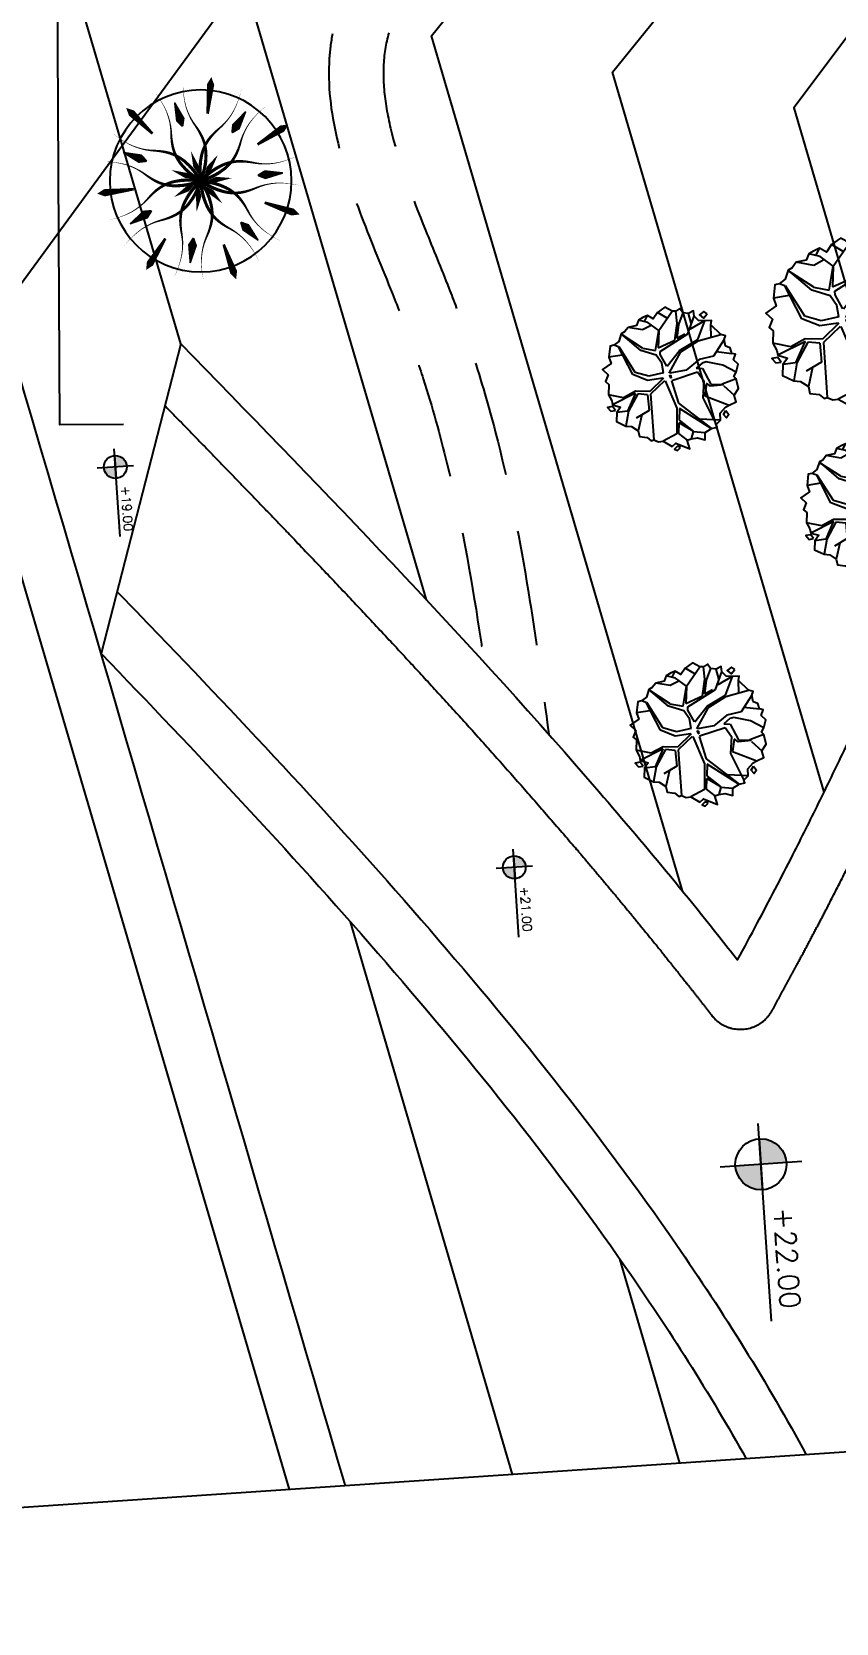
# Model space of a CAD drawing. Header units: millimetres. Extents: x 55520 to 96084, y -58491 to -49645.
# Drawn here: x 58609.7 to 58653.9, y -57850.2 to -57762.7 of the extents above; entities that cross this region are included whole.
import ezdxf
from ezdxf.enums import TextEntityAlignment as Align

# ---------------------------------------------------------------- set-up
doc = ezdxf.new("R2010")
doc.units = ezdxf.units.MM
doc.linetypes.add('HIDDEN', pattern=[9.524999999999999, 6.35, -3.175])
for name, color, linetype in [('Alvenaria Vista', 40, 'Continuous'), ('ARQ-COTAS', 1, 'Continuous'), ('ARQ-SÍMBOLOS', 2, 'Continuous'), ('ARQ-TEXTO2', 2, 'Continuous'), ('Caminhos Principais', 13, 'Continuous'), ('Curvas de Nível', 10, 'Continuous'), ('Limite Terreno', 20, 'Continuous'), ('Projeção', 60, 'HIDDEN'), ('Árvores Existentes', 114, 'Continuous')]:
    doc.layers.add(name, color=color, linetype=linetype)
doc.styles.add('ATTR', font='romans.shx', dxfattribs={"width": 0.8, "height": 0.470416260033865})
doc.styles.add('ROMANS', font='romans.shx')

# ---------------------------------------------------------------- blocks, each defined once
blk = doc.blocks.new('Nível_Planta')
at = {"layer": 'ARQ-SÍMBOLOS', "ltscale": 0.1}
h = blk.add_hatch(color=1, dxfattribs=at)
h.dxf.hatch_style = 1
h.paths.add_polyline_path([(-0.2499999999998295, 0), (0, 0), (0, 0.25, 0.4142135623730951)])
h.paths.add_polyline_path([(0.2500000000000568, 0), (0, 0), (0, -0.25, 0.4142135623730952)])
at = {"layer": 'ARQ-SÍMBOLOS', "color": 1}
for p, q in [((0, 0.3999999999999773), (0, -0.3999999999999773)), ((1.5345611638636, 0), (-0.3999999999999773, 0))]:
    blk.add_line(p, q, dxfattribs=at)
at = {"layer": 'ARQ-SÍMBOLOS', "color": 1, "ltscale": 0.1}
blk.add_line((-0.25, 0), (0.25, 0), dxfattribs=at)
at = {"layer": 'ARQ-SÍMBOLOS', "color": 1}
blk.add_circle((0, 0), 0.2499999999999881, dxfattribs=at)
at = {"layer": 'ARQ-TEXTO2', "style": 'ROMANS'}
blk.add_attdef('NIVEL-ACABADO', text='', height=0.2, dxfattribs=at).set_placement((0.4323399719731924, 0.03380018974962695), align=Align.BOTTOM_LEFT)
blk = doc.blocks.new('árvore_media')
for p, q in [((55225.38142735669, -51940.37351302861), (55225.53585807668, -51939.52489606861)), ((55226.59154575669, -51939.35229702861), (55226.15370127669, -51940.0623655086)), ((55226.94811407669, -51939.38339974861), (55227.19079951668, -51940.17552646861)), ((55227.28458895669, -51940.08354182861), (55227.83619599669, -51939.54607238861)), ((55224.71942671669, -51941.33535110861), (55224.45466255669, -51940.0623655086)), ((55224.74150543669, -51939.89265414861), (55225.62411279669, -51940.5432243886)), ((55226.15370127669, -51940.0623655086), (55225.91101583669, -51940.96759302861)), ((55227.16872079669, -51940.7978215086), (55227.19079951668, -51940.11891590861)), ((55227.23495695669, -51940.09064070861), (55227.25703567669, -51940.82615686861)), ((55227.76454543669, -51941.1655795886), (55228.36030991669, -51939.8643187886)), ((55229.15466255668, -51940.40178822861), (55229.02225039669, -51941.53333766861)), ((55224.65325071668, -51941.33535110861), (55223.66030991669, -51940.8827072686)), ((55223.66030991669, -51940.9109824686), (55224.05748623668, -51941.73138438861)), ((55224.56499599669, -51940.5998349486), (55223.90299535669, -51940.57155974861)), ((55225.62411279669, -51940.5432243886), (55225.75652495669, -51941.33535110861)), ((55225.91101583669, -51940.96759302861), (55225.95511311669, -51941.19391494861)), ((55225.95511311669, -51941.19391494861), (55226.21993743669, -51941.53333766861)), ((55226.21993743669, -51941.53333766861), (55226.26403471669, -51941.19391494861)), ((55226.26403471669, -51941.19391494861), (55227.14670223669, -51940.7978215086)), ((55226.41852559669, -51941.47678726861), (55226.94811407669, -51941.1655795886)), ((55226.94811407669, -51941.1655795886), (55227.87487887669, -51941.2787405486)), ((55227.25703567669, -51940.82615686861), (55227.08046607669, -51941.02414342861)), ((55227.10254479669, -51941.02414342861), (55227.76454543669, -51941.1655795886)), ((55227.87487887669, -51941.2787405486), (55229.37532943668, -51940.65638534861)), ((55228.07346703669, -51942.63661190861), (55229.57391759669, -51940.9109824686)), ((55229.57391759669, -51940.93925766861), (55228.36030991669, -51942.6083367086)), ((55223.72648591668, -51941.6464986286), (55223.19689743668, -51941.75965958861)), ((55224.30017167669, -51941.8728205486), (55223.35138831669, -51941.44851206861)), ((55225.16076047669, -51943.4569536686), (55224.30017167669, -51941.8728205486)), ((55225.18283919669, -51942.38201478861), (55224.65325071668, -51941.33535110861)), ((55225.27109391669, -51942.32540422861), (55224.71942671669, -51941.33535110861)), ((55225.75652495669, -51941.33535110861), (55226.28611343668, -51942.09914246861)), ((55226.79362319669, -51942.91948422861), (55226.41852559669, -51941.47678726861)), ((55229.00017167669, -51942.66488710861), (55229.66217231669, -51941.9293709486)), ((55229.66217231669, -51941.9293709486), (55229.15466255668, -51942.66488710861)), ((55229.68425103668, -51941.9293709486), (55229.77250575669, -51941.2787405486)), ((55229.68425103668, -51941.9293709486), (55230.08142735669, -51942.0708071086)), ((55224.01332879669, -51943.4569536686), (55222.99830927669, -51942.63661190861)), ((55223.70440719669, -51942.41028998861), (55223.02038799669, -51942.4385651886)), ((55223.13072143669, -51942.0708071086), (55223.74856463668, -51942.3536794286)), ((55224.60909327669, -51942.6083367086), (55223.70440719669, -51942.41028998861)), ((55223.74856463668, -51942.3536794286), (55224.49875983669, -51942.49517574861)), ((55224.47674127669, -51942.41028998861), (55224.30017167669, -51942.04253190861)), ((55224.49875983669, -51942.49517574861), (55224.47674127669, -51942.41028998861)), ((55224.96217231669, -51943.5418394286), (55224.60909327669, -51942.6083367086)), ((55225.99927055669, -51943.11747078861), (55225.18283919669, -51942.38201478861)), ((55226.39644687669, -51943.03264518861), (55225.27109391669, -51942.32540422861)), ((55226.28611343668, -51942.09914246861), (55226.39644687669, -51943.00436998861)), ((55226.81570191668, -51942.94775942861), (55228.07346703669, -51942.63661190861)), ((55228.36030991669, -51942.6083367086), (55229.00017167669, -51942.66488710861)), ((55229.15466255668, -51942.69316230861), (55229.72834831669, -51942.74977286861)), ((55229.72834831669, -51942.74977286861), (55230.12552463669, -51942.29712902861)), ((55223.37346703669, -51942.94775942861), (55223.02038799669, -51943.4569536686)), ((55225.99927055669, -51943.1458061486), (55225.33726991669, -51943.4569536686)), ((55225.82270095668, -51943.40040326861), (55225.35934863669, -51943.68327558861)), ((55226.35228943669, -51943.34379270861), (55225.82270095668, -51943.40040326861)), ((55226.35228943669, -51943.34379270861), (55226.48470159669, -51944.1641946286)), ((55226.63919247669, -51943.3720679086), (55227.32321167669, -51944.1641946286)), ((55226.63919247669, -51943.40040326861), (55226.70536847669, -51944.24902022861)), ((55226.79362319669, -51943.28724230861), (55228.33823119669, -51942.74977286861)), ((55226.79362319669, -51943.31551750861), (55227.47764239669, -51944.13585926861)), ((55228.33823119669, -51942.74977286861), (55229.75042703668, -51942.83459846861)), ((55229.75042703668, -51942.83459846861), (55230.10350607669, -51943.62666502861)), ((55223.46172175668, -51944.1924698286), (55223.15280015668, -51944.02275846861)), ((55223.52789775668, -51944.02275846861), (55223.37346703669, -51944.53189254861)), ((55224.01332879669, -51943.4569536686), (55223.52789775668, -51944.02275846861)), ((55223.70440719669, -51943.85298694861), (55223.92507407669, -51944.33390598861)), ((55225.09458447669, -51943.7115507886), (55224.01332879669, -51943.4569536686)), ((55224.03540751668, -51943.4569536686), (55224.96217231669, -51943.5418394286)), ((55224.91801487669, -51944.41879174861), (55225.09458447669, -51943.7115507886)), ((55225.35934863669, -51943.68327558861), (55225.05042703669, -51944.50361734861)), ((55225.33726991669, -51943.4569536686), (55225.16076047669, -51943.4569536686)), ((55226.48470159669, -51944.1641946286), (55226.21993743669, -51944.89965062861)), ((55227.32321167669, -51944.1641946286), (55227.25703567669, -51944.95626118861)), ((55227.47764239669, -51944.13585926861), (55229.99317263669, -51944.13585926861)), ((55223.92507407669, -51944.33390598861), (55223.72648591668, -51945.12597254861)), ((55224.05748623668, -51945.55028102861), (55224.89599631669, -51944.41879174861)), ((55225.05042703669, -51944.50361734861), (55224.05748623668, -51945.52200582861)), ((55226.21993743669, -51944.89965062861), (55224.76358415669, -51945.69177734861)), ((55226.70536847669, -51944.24902022861), (55226.33027087669, -51945.0410867886)), ((55227.49972111668, -51944.30563078861), (55227.41146639669, -51944.84310022861)), ((55227.41146639669, -51944.84310022861), (55228.31615247669, -51945.40884486861)), ((55227.49972111668, -51944.30563078861), (55228.36030991669, -51944.27735558861)), ((55228.36030991669, -51944.27735558861), (55228.73540751669, -51945.0128115886)), ((55228.58097679669, -51944.70166406861), (55229.44150543669, -51944.95626118861)), ((55226.33027087669, -51945.0410867886), (55224.76358415669, -51945.7200525486)), ((55225.22693647669, -51945.55028102861), (55225.29317263669, -51946.2857971886)), ((55227.25703567669, -51944.95626118861), (55227.56595727669, -51945.6351667886)), ((55227.36736911669, -51944.95626118861), (55227.91897615669, -51946.25752198861)), ((55227.38938767669, -51944.98453638861), (55228.31615247669, -51945.4654554286)), ((55228.31615247669, -51945.40884486861), (55229.13258383669, -51945.60689158861)), ((55228.31615247669, -51945.4654554286), (55228.36030991669, -51946.05947526861)), ((55224.76358415669, -51945.7200525486), (55224.65325071668, -51945.97464966861)), ((55227.56595727669, -51945.6351667886), (55227.34529039669, -51946.45550854861))]:
    blk.add_line(p, q)
for points in [[(55223.90299535669, -51940.57155974861), (55223.66307727669, -51940.5255975086), (55223.66030991669, -51940.9109824686), (55223.60791055669, -51941.23277830861), (55223.35138831669, -51941.44851206861), (55223.05624335669, -51941.48033670861), (55223.19689743668, -51941.75965958861), (55223.13072143669, -51942.0708071086), (55222.89074319669, -51942.22289158861), (55223.02038799669, -51942.4385651886), (55222.99830927669, -51942.63661190861), (55222.75285647668, -51943.03619462861), (55223.02038799669, -51943.4569536686), (55223.35963023669, -51943.7080013486), (55223.15280015669, -51944.02275846861), (55223.24929679669, -51944.27380614861), (55223.37346703669, -51944.53189254861), (55223.66307727669, -51944.66274054861), (55223.72648591669, -51945.12597254861), (55223.96646415669, -51945.3346074286), (55224.05748623668, -51945.52200582861), (55224.46290447669, -51945.68822790861), (55224.65325071668, -51945.97464966861), (55224.68357135668, -51946.18322438861), (55225.29317263669, -51946.2857971886), (55225.64895887669, -51946.18322438861), (55225.95234575668, -51946.6782810286), (55226.25579279668, -51946.3954087086), (55226.61434639669, -51946.5722189486), (55226.77984655669, -51946.3954087086), (55227.34529039669, -51946.45550854861), (55227.69006735669, -51946.2893466286), (55227.91897615669, -51946.25752198861), (55228.07617423669, -51945.82966406861), (55228.36030991669, -51946.05947526861), (55228.84850831669, -51946.1125363886), (55229.13258383669, -51945.60689158861), (55229.17950863668, -51945.2992333486), (55229.44150543669, -51944.95626118861), (55229.75872911669, -51944.91029894861), (55229.84144911668, -51944.48593030861), (55230.03456271669, -51944.27380614861), (55229.99317263669, -51944.13585926861), (55230.11728271669, -51943.88481158861), (55230.10350607669, -51943.62666502861), (55230.42066959669, -51943.1422567086), (55230.25516943668, -51942.9300723886), (55230.61372303669, -51942.1875175086), (55230.12552463669, -51942.29712902861), (55230.08142735669, -51942.0708071086), (55230.03456271669, -51941.72783494861), (55230.17244943669, -51941.3035264686), (55229.77250575669, -51941.2787405486), (55229.57391759669, -51940.9109824686), (55229.53806223669, -51940.5962855086), (55229.37532943668, -51940.65638534861), (55229.15466255669, -51940.40178822861), (55228.76572815669, -51940.38410118861), (55228.46234127669, -51940.06591494861), (55228.36030991669, -51939.8643187886), (55228.21412111669, -51939.46473606861), (55227.83619599669, -51939.54607238861), (55227.49695375669, -51939.2879258286), (55226.94811407669, -51939.38339974861), (55226.80739983669, -51939.50011014861), (55226.59154575669, -51939.35229702861), (55226.14545935669, -51939.2172378286), (55225.89723919669, -51939.46473606861), (55225.59379215669, -51939.3232999086), (55225.53585807668, -51939.52489606861), (55225.23523855668, -51939.60623238861), (55225.12490511669, -51939.85373062861), (55224.74150543669, -51939.89265414861), (55224.54568463669, -51939.81835654861), (55224.45466255669, -51940.0623655086)], [(55228.65268751669, -51940.0623655086), (55228.87335439669, -51939.92092934861), (55229.04986383668, -51940.0623655086), (55228.85127567669, -51940.20380166861)], [(55223.27691023669, -51940.73772166861), (55223.13896335669, -51940.91453190861), (55223.30446351669, -51941.16209030861), (55223.49757711669, -51940.94990598861)], [(55230.50344975669, -51942.68257414861), (55230.42066959669, -51942.8593843886), (55230.58616975669, -51943.03619462861), (55230.66888975669, -51942.8593843886)], [(55226.66121103668, -51942.91948422861), (55226.55087759669, -51942.94775942861), (55226.52885903669, -51943.03264518861), (55226.61711375669, -51943.00436998861)], [(55228.23890703668, -51946.12312454861), (55228.01830031669, -51946.26456070861), (55228.04031887669, -51946.54749318861), (55228.26098575669, -51946.37772166861)]]:
    blk.add_lwpolyline(points, close=True)
at = {"style": 'ATTR', "width": 0.8, "flags": 9}
blk.add_attdef('ESTCODE', (55226.66121103668, -51942.91948422861), '', height=1.583206656000007e-05, dxfattribs=at)
blk = doc.blocks.new('tree 24')
at = {"flags": 128}
for points in [[(-1.101116828620434, 2.649776423000731, 0, 0.2, 0), (-1.022240563295782, 2.459965075948276, 0.2, 0.07, 0), (-0.7119736755266786, 1.713325061486103, 0, 0, 0)], [(0, 0, 0.1, 0.08317695594695063, -0.09358984156401431), (-0.3396875094622374, 0.6250600342173129, 0.08317695594695063, 0.07, -0.1206317726676947), (-0.3790990011766553, 1.178753437357955, 0.07, 0.04943313029214821, -0.04298178090384141), (-0.2957643866539001, 1.498500943300314, 0.04943313029214821, 0.03, 0.04550626810400364), (-0.2185584446415305, 1.80097050324548, 0.03, 0.01654751941133939, 0.06549508129568554), (-0.2064771931618452, 2.229842395754531, 0.01654751941133939, 0, 0.053115242807668), (-0.3159650871530175, 2.746639209566638, 0, 0, 0)], [(0, 0, 0.1, 0.08317695594695063, 0.09358984156401431), (0.3844825783744454, 0.5985489096492529, 0.08317695594695063, 0.07, 0.1206317726676947), (0.4642746085301042, 1.147878393530846, 0.07, 0.04943313029214821, 0.04298178090384141), (0.4045429909601808, 1.472863407805562, 0.04943313029214821, 0.03, -0.04550626810400364), (0.3496602782979608, 1.780168598517776, 0.03, 0.01654751941133939, -0.06549508129568554), (0.3689704583957791, 2.208775847218931, 0.01654751941133939, 0, -0.053115242807668), (0.515953429043293, 2.716183525510132, 0, 0, 0)], [(0.04684025887399912, 1.575548978638835, 0.05, 0.25, 0), (0.05278352927416563, 1.775460653589107, 0.25, 0.04, 0), (0.06764170620590448, 2.275239839334972, 0, 0, 0)], [(1.385143516585231, 2.512996381265111, 0, 0.2, 0), (1.285921577364206, 2.332982994732447, 0.2, 0.07, 0), (0.895623148418963, 1.624884139862843, 0, 0, 0)], [(0, 0, 0.09999999999999999, 0.08317695594695061, 0.09358984156401431), (-0.2282434143126011, 0.6737897237762809, 0.08317695594695061, 0.06999999999999999, 0.1206317726676947), (-0.607976982370019, 1.078674976713955, 0.06999999999999999, 0.0494331302921482, 0.04298178090384141), (-0.8993025524541736, 1.234599759802222, 0.0494331302921482, 0.03, -0.04550626810400364), (-1.173782236874104, 1.383292378857732, 0.03, 0.01654751941133938, -0.06549508129568554), (-1.496841176413, 1.665621934458613, 0.01654751941133938, 0, -0.053115242807668), (-1.80190609022975, 2.096901361830533, 0, 0, 0)], [(0, 4.656612873077393e-10, 0.1, 0.08317695594695063, -0.09358984156401431), (0.2768999151885509, 0.655296946875751, 0.08317695594695063, 0.07, -0.1206317726676947), (0.6852221861481667, 1.031332282349467, 0.07, 0.04943313029214821, -0.04298178090384141), (0.9871691344305873, 1.165537965483963, 0.04943313029214821, 0.03, 0.04550626810400364), (1.271786476485431, 1.293762616347522, 0.03, 0.01654751941133939, 0.06549508129568554), (1.614624560810626, 1.551714363973588, 0.01654751941133939, 0, 0.053115242807668), (1.950407995842397, 1.959532990120351, 0, 0, 0)], [(0, 0, 0.1, 0.08317695594695063, -0.09358984156401431), (-0.7004833109676838, 0.1241401676088572, 0.08317695594695063, 0.07, -0.1206317726676947), (-1.157950908876956, 0.4385492131114006, 0.07, 0.04943313029214821, -0.04298178090384141), (-1.355981293134391, 0.7030621478334069, 0.04943313029214821, 0.03, 0.04550626810400364), (-1.544324399903417, 0.9520108690485358, 0.03, 0.01654751941133939, 0.06549508129568554), (-1.872097410261631, 1.228853623382747, 0.01654751941133939, 0, 0.053115242807668), (-2.344410014338791, 1.465470083989203, 0, 0, 0)], [(-1.202609369531274, 1.018959909677505, 0.05, 0.25, 0), (-1.355201042257249, 1.148249436286278, 0.25, 0.04, 0), (-1.736680221743882, 1.471473252633587, 0, 0, 0)], [(0, 2.328306436538696e-10, 0.1, 0.08317695594695063, 0.09358984156401431), (0.7076853476464748, 0.07258855667896569, 0.08317695594695063, 0.07, 0.1206317726676947), (1.186917949467897, 0.3527059669140726, 0.07, 0.04943313029214821, 0.04298178090384141), (1.403759410604835, 0.6020308679435402, 0.04943313029214821, 0.03, -0.04550626810400364), (1.609801471233368, 0.8365415532607585, 0.03, 0.01654751941133939, -0.06549508129568554), (1.956939812749624, 1.088676494779065, 0.01654751941133939, 0, -0.053115242807668), (2.445289493538439, 1.290124093415216, 0, 0, 0)], [(1.2610182184726, 0.9457175332354382, 0.05, 0.25, 0), (1.421021028421819, 1.065713788499124, 0.25, 0.04, 0), (1.821028051897883, 1.365704422933049, 0, 0, 0)], [(-2.758213741704822, 0.7912207749905065, 0, 0.2, 0), (-2.560634708032012, 0.7345432833535597, 0.2, 0.07, 0), (-1.783439798280597, 0.5115972694475204, 0, 0, 0)], [(0.005332109518349171, 0.2138108565704897, 0, 0.15, 0), (0.01066421996802092, 0.4276217116275802, 0.15, 0, 0), (0.02148289047181606, 0.8614366977708414, 0, 0, 0)], [(-0.1638395423069596, 0.1374777001328766, 0, 0.15, 0), (-0.3276790836825967, 0.2749553993344307, 0.15, 0, 0), (-0.6601039674133062, 0.5538929966278374, 0, 0, 0)], [(0.1704885764047503, 0.1291400791378692, 0, 0.15, 0), (0.340977150015533, 0.2582801553653553, 0.15, 0, 0), (0.6868926947936416, 0.5203009984688833, 0, 0, 0)], [(2.828362543135881, 0.4838788082124665, 0, 0.2, 0), (2.625758543610573, 0.4492171338060871, 0.2, 0.07, 0), (1.828797474503517, 0.3128723182016984, 0, 0, 0)], [(0, 0, 0.1, 0.08317695594695063, 0.09358984156401431), (-0.6690974598750472, 0.2416531355120242, 0.08317695594695063, 0.07, 0.1206317726676947), (-1.222409503534436, 0.1972073025535792, 0.07, 0.04943313029214821, 0.04298178090384141), (-1.525954930111766, 0.06665731268003583, 0.04943313029214821, 0.03, -0.04550626810400364), (-1.813342785462737, -0.05523121426813304, 0.03, 0.01654751941133939, -0.06549508129568554), (-2.23550087492913, -0.1317792655900121, 0.01654751941133939, 0, -0.053115242807668), (-2.762893571518362, -0.1013902947306633, 0, 0, 0)], [(0, 0, 0.09999999999999999, 0.08317695594695061, -0.09358984156401431), (-0.5338008916005492, -0.4702597772702575, 0.08317695594695061, 0.06999999999999999, -0.1206317726676947), (-1.064842163585126, -0.6318915141746402, 0.06999999999999999, 0.0494331302921482, -0.04298178090384141), (-1.395116628147662, -0.6217967858538032, 0.0494331302921482, 0.03, 0.04550626810400364), (-1.707182583399117, -0.6138323675841093, 0.03, 0.01654751941133938, 0.06549508129568554), (-2.12799009308219, -0.6974869919940829, 0.01654751941133938, 0, 0.053115242807668), (-2.607466383837163, -0.9192279055714607, 0, 0, 0)], [(9.313225746154785e-10, -4.656612873077393e-10, 0.1, 0.08317695594695063, 0.09358984156401431), (-0.6061074715107679, -0.3724531945772469, 0.08317695594695063, 0.07, 0.1206317726676947), (-0.9163427362218499, -0.8327614939771593, 0.07, 0.04943313029214821, 0.04298178090384141), (-1.003532121889293, -1.151479451917112, 0.04943313029214821, 0.03, -0.04550626810400364), (-1.087419230490923, -1.452164577785879, 0.03, 0.01654751941133939, -0.06549508129568554), (-1.290782818570733, -1.829947992227972, 0.01654751941133939, 0, -0.053115242807668), (-1.643365840427577, -2.223332992754877, 0, 0, 0)], [(0, 0, 0.1, 0.08317695594695063, -0.09358984156401431), (0.03484448697417974, -0.710544517962262, 0.08317695594695063, 0.07, -0.1206317726676947), (-0.1698855506256223, -1.226505042053759, 0.07, 0.04943313029214821, -0.04298178090384141), (-0.3837006874382496, -1.478430056013167, 0.04943313029214821, 0.03, 0.04550626810400364), (-0.5844974601641297, -1.71744731022045, 0.03, 0.01654751941133939, 0.06549508129568554), (-0.7814628323540092, -2.09860567538999, 0.01654751941133939, 0, 0.053115242807668), (-0.9070473834872246, -2.611728532705456, 0, 0, 0)], [(-0.2096366761252284, -0.04237896937411278, 0, 0.15, 0), (-0.4192733531817794, -0.08475793700199574, 0.15, 0, 0), (-0.8446190739050508, -0.1707434289855883, 0, 0, 0)], [(0, 0, 0.1, 0.08317695594695063, 0.09358984156401431), (-0.08670619409531355, -0.706094671972096, 0.08317695594695063, 0.07, 0.1206317726676947), (0.0797488009557128, -1.235643899999559, 0.07, 0.04943313029214821, 0.04298178090384141), (0.2745708422735333, -1.502528702840209, 0.04943313029214821, 0.03, -0.04550626810400364), (0.4573531830683351, -1.755588395521045, 0.03, 0.01654751941133939, -0.06549508129568554), (0.6259210268035531, -2.150128557346761, 0.01654751941133939, 0, -0.053115242807668), (0.7136498866602778, -2.671060599386692, 0, 0, 0)], [(0, 0, 0.1, 0.08317695594695063, -0.09358984156401431), (0.6849760562181473, 0.1920818919315934, 0.08317695594695063, 0.07, -0.1206317726676947), (1.233557091094553, 0.1072968821972609, 0.07, 0.04943313029214821, -0.04298178090384141), (1.52674416359514, -0.04509887378662825, 0.04943313029214821, 0.03, 0.04550626810400364), (1.804450241848826, -0.187674910761416, 0.03, 0.01654751941133939, 0.06549508129568554), (2.219881089404225, -0.294886234216392, 0.01654751941133939, 0, 0.053115242807668), (2.748084076680243, -0.3031415399163961, 0, 0, 0)], [(9.313225746154785e-10, 0, 0.1, 0.08317695594695063, -0.09358984156401431), (0.5772512564435601, -0.4157747449353337, 0.08317695594695063, 0.07, -0.1206317726676947), (0.8529983470216393, -0.8975352579727769, 0.07, 0.04943313029214821, -0.04298178090384141), (0.9166496973484755, -1.22177534038201, 0.04943313029214821, 0.03, 0.04550626810400364), (0.9783261716365814, -1.527789399959147, 0.03, 0.01654751941133939, 0.06549508129568554), (1.153521880507469, -1.919431482441723, 0.01654751941133939, 0, 0.053115242807668), (1.476396798156202, -2.33754430571571, 0, 0, 0)], [(0, 9.313225746154785e-10, 0.1, 0.08317695594695063, 0.09358984156401431), (0.4979866156354547, -0.5080324583686888, 0.08317695594695063, 0.07, 0.1206317726676947), (1.015787865966558, -0.7080612457357347, 0.07, 0.04943313029214821, 0.04298178090384141), (1.345916362479329, -0.7221431937068701, 0.04943313029214821, 0.03, -0.04550626810400364), (1.657729323022068, -0.7370183430612087, 0.03, 0.01654751941133939, -0.06549508129568554), (2.071293573826551, -0.8512184615246952, 0.01654751941133939, 0, -0.053115242807668), (2.533272693865001, -1.107425093185157, 0, 0, 0)], [(0.2072636689990759, -0.05277581221889704, 0, 0.15, 0), (0.4145273333415389, -0.1055516264168546, 0.15, 0, 0), (0.8350582914426923, -0.212631965870969, 0, 0, 0)], [(-1.546469612978399, -0.3049267547903582, 0.05, 0.25, 0), (-1.742691586725414, -0.3436170275090262, 0.25, 0.04, 0), (-2.233246521092951, -0.4403427065117285, 0, 0, 0)], [(-0.0975731173530221, -0.1903234085766599, 0, 0.15, 0), (-0.1951462356373668, -0.3806468163384125, 0.15, 0, 0), (-0.3931187894195318, -0.7668065697653219, 0, 0, 0)], [(0.08796499017626047, -0.1949504400836304, 0, 0.15, 0), (0.1759299784898758, -0.3899008793523535, 0.15, 0, 0), (0.3544079614803195, -0.7854487224249169, 0, 0, 0)], [(1.525623740628362, -0.3962585035478696, 0.05, 0.25, 0), (1.719200710766017, -0.4465372971026227, 0.25, 0.04, 0), (2.203143132850528, -0.5722342798253521, 0, 0, 0)], [(-2.338319449685514, -1.663140254910104, 0, 0.2, 0), (-2.170818689279258, -1.544004584546201, 0.2, 0.07, 0), (-1.511939377523959, -1.075373701634817, 0, 0, 0)], [(-0.7258066954091191, -1.399197352002375, 0.05, 0.25, 0), (-0.8178998222574592, -1.576732858899049, 0.25, 0.03999999999999999, 0), (-1.048132639378309, -2.020571624743752, 0, 0, 0)], [(2.14176688529551, -1.909609376103617, 0, 0.2, 0), (1.988345769234002, -1.772818391094916, 0.2, 0.07, 0), (1.384850000962615, -1.234738739556633, 0, 0, 0)], [(0.6414034683257341, -1.439843804924749, 0.05, 0.25, 0), (0.7227871911600232, -1.62253668892663, 0.25, 0.04, 0), (0.9262464977800846, -2.079268897767179, 0, 0, 0)], [(-0.1576229184865952, -2.865122750285082, 0, 0.2, 0), (-0.1463319212198257, -2.659885506960563, 0.2, 0.06999999999999999, 0), (-0.1019177669659257, -1.852566340821795, 0, 0, 0)]]:
    blk.add_lwpolyline(points, format="xyseb", dxfattribs=at)
blk.add_circle((0, 0), 2.5)

msp = doc.modelspace()

# ---------------------------------------------------------------- linework, layer by layer
at = {"layer": 'Alvenaria Vista'}
msp.add_open_spline([(58626.90295109984, -57842.63949629792), (58608.54268631308, -57780.14650858174), (58590.18242152632, -57717.65352086556), (58571.82215673955, -57655.16053314937), (58570.20845582553, -57644.9941527751), (58568.59475491149, -57634.82777240085), (58566.98105399744, -57624.66139202659), (58568.38183008658, -57612.14552333974), (58569.78260617572, -57599.62965465287), (58571.18338226486, -57587.11378596599), (58578.29149625701, -57578.72098137181), (58585.39961024918, -57570.32817677766), (58592.50772424135, -57561.9353721835), (58649.39531598064, -57558.34292488132), (58706.28290771993, -57554.75047757913), (58763.17049945921, -57551.15803027694), (58782.43372398814, -57549.33654941367), (58801.69694851706, -57547.5150685504), (58820.96017304598, -57545.69358768712)], degree=3, knots=[20.32241631602053, 20.32241631602053, 20.32241631602053, 20.32241631602053, 21.30537573406695, 21.30537573406695, 21.30537573406695, 22.30537573406695, 22.30537573406695, 22.30537573406695, 23.30537573406695, 23.30537573406695, 23.30537573406695, 24.30537573406695, 24.30537573406695, 24.30537573406695, 25.30537573406695, 25.30537573406695, 25.30537573406695, 25.59336856947562, 25.59336856947562, 25.59336856947562, 25.59336856947562], dxfattribs=at)
at = {"layer": 'ARQ-COTAS'}
msp.add_lwpolyline([(58810.82439598955, -57395.29382832271), (58840.00417882718, -57828.27812667988), (58514.85791559848, -57850.1904625024), (58485.67813276085, -57417.20616414524)], close=True, dxfattribs=at)
for points in [[(58614.69487712174, -57784.31188139962), (58611.2027920966, -57784.33049289216), (58609.96561883245, -57552.19896348551), (58613.4577038576, -57552.18035199295)], [(58722.26246735985, -57615.8760407308), (58725.19159323275, -57618.02136920198), (58603.32163388592, -57784.41661163073), (58600.39250801302, -57782.27128315956)]]:
    msp.add_lwpolyline(points, dxfattribs=at)
at = {"layer": 'Caminhos Principais'}
msp.add_line((58617.84370657858, -57779.87636734434), (58613.46338905556, -57796.89514590319), dxfattribs=at)
for points, knots in [([(58617.84370657857, -57779.87636734435), (58625.14527493191, -57787.35810389169), (58632.51653548359, -57794.95141141975), (58642.2735915072, -57806.11229135766), (58644.89715075079, -57809.22930546386), (58647.79125298221, -57812.87009072572), (58648.13292374166, -57813.30324038657), (58648.47313936396, -57813.73805348702), (58648.83668467082, -57813.06797746653), (58649.19762693022, -57812.39666306676), (58650.21902570662, -57810.47703891329), (58650.87250336419, -57809.22474049368), (58651.99118542255, -57807.02824026575), (58652.46156163807, -57806.08675422631), (58653.39953681286, -57804.17864514271), (58653.86615724098, -57803.21435219747), (58655.26269911763, -57800.29581099485), (58656.18923714611, -57798.31591722179), (58658.98804629516, -57792.31362948186), (58660.87850799177, -57788.22885795672), (58664.90711485606, -57780.0999727472), (58667.04513543243, -57776.05508455603), (58671.80161891245, -57768.21409362016), (58674.42106159331, -57764.41596281574), (58678.68698242629, -57759.35328242998), (58680.03021198343, -57757.88522407804), (58682.36892632934, -57755.56359563742), (58683.32123154982, -57754.67488060206), (58685.28770814947, -57752.95937218551), (58686.2966062074, -57752.13643649221), (58689.3918185415, -57749.76815571349), (58691.54642552137, -57748.32343445339), (58698.18485032439, -57744.37730519682), (58702.87530916804, -57742.23142003056), (58712.56844011329, -57738.68876268006), (58717.57285315614, -57737.29151982291), (58727.69315822853, -57735.06599850181), (58732.8096903222, -57734.23809099399), (58743.17271930188, -57732.97030903442), (58748.40171304106, -57732.54870416062), (58758.71557855787, -57731.9957267297), (58763.80302115301, -57731.86454361988), (58777.51548449104, -57731.69133554523), (58785.99915520679, -57731.78343761714), (58802.53808490263, -57731.6074352896), (58810.59184628349, -57731.3390896399), (58820.21031792679, -57730.36073810943), (58821.97078064176, -57730.15220641957), (58825.51513522818, -57729.67818764027), (58827.29433278841, -57729.41437184872), (58830.47443615996, -57728.90966171318), (58831.87176070765, -57728.67661023398), (58833.27551372169, -57728.43480859241)], [0, 0, 0, 0, 31.40967182436926, 31.40967182436926, 43.1663985300893, 43.1663985300893, 44.74718204518734, 44.74718204518734, 44.74718204518734, 47.08501669650386, 47.08501669650386, 51.41595088288815, 51.41595088288815, 54.63183452003631, 54.63183452003631, 57.84771815718447, 57.84771815718447, 64.27948543148078, 64.27948543148078, 77.14301998007342, 77.14301998007342, 90.00655452866606, 90.00655452866606, 102.8700890772587, 102.8700890772587, 108.3577789958825, 108.3577789958825, 111.9079407219941, 111.9079407219941, 115.4581024481057, 115.4581024481057, 122.558425900329, 122.558425900329, 136.6347641302528, 136.6347641302528, 150.7111023601767, 150.7111023601767, 164.7874405901006, 164.7874405901006, 179.46602611935, 179.46602611935, 194.1446116485995, 194.1446116485995, 219.5869132279437, 219.5869132279437, 245.029214807288, 245.029214807288, 250.7833820043278, 250.7833820043278, 256.5375492013677, 256.5375492013677, 261.0160036933236, 261.0160036933236, 261.0160036933236, 261.0160036933236]), ([(58614.3414196638, -57793.48374743472), (58614.76833614148, -57793.92648443889), (58615.19525261916, -57794.36922144306), (58615.62216909685, -57794.81195844724), (58615.62242736932, -57794.81222629069), (58615.6226856418, -57794.81249413414), (58615.62294391407, -57794.81276197772), (58620.90057117203, -57800.28597248756), (58626.09181292845, -57805.8073277088), (58636.05336729736, -57817.25957430425), (58640.829927512, -57823.19116951402), (58647.69216653499, -57833.12516076177), (58650.10220612781, -57836.98179890813), (58652.2510033617, -57840.93123421276)], [-1.859501089012526, -1.859501089012526, -1.859501089012526, -1.859501089012526, -0.001124265792505942, -0.001124265792505942, -0.001124265792505942, 0, 0, 0, 22.97364612216142, 22.97364612216142, 45.94729224432285, 45.94729224432285, 60.00008743334989, 60.00008743334989, 60.00008743334989, 60.00008743334989]), ([(58613.46338905556, -57796.89514590319), (58618.68032412112, -57802.30541503254), (58623.79377671157, -57807.74370867764), (58633.52828925276, -57818.92082089413), (58638.15596099838, -57824.65184217779), (58644.6918720857, -57834.03235079682), (58646.93201819736, -57837.55998878299), (58648.94676325721, -57841.15391436318)], [0, 0, 0, 0, 22.78498795391187, 22.78498795391187, 45.32296789783983, 45.32296789783983, 58.52127875432712, 58.52127875432712, 58.52127875432712, 58.52127875432712])]:
    msp.add_open_spline(points, degree=3, knots=knots, dxfattribs=at)
msp.add_rational_spline([(58616.96877788529, -57783.27571399165), (58620.65178436613, -57787.05327616164), (58624.33842634883, -57790.85613695584), (58630.97778953254, -57797.9219141399), (58633.9433869489, -57801.15905108546), (58640.01758826364, -57808.07378727117), (58643.1236129617, -57811.76942377554), (58646.1104321384, -57815.586732628), (58646.11152606946, -57815.58813072827), (58646.11261998453, -57815.58952884487), (58646.11371389959, -57815.59092696147), (58646.42577394011, -57815.98976626476), (58646.73783398063, -57816.38860556807), (58647.04989402115, -57816.78744487136), (58647.47426873333, -57817.32983188852), (58648.10539463207, -57817.60543608412), (58648.79167839826, -57817.54805869365), (58649.47796216446, -57817.49068130318), (58650.05456183209, -57817.11410409201), (58650.38298101308, -57816.50877904359), (58650.62482949892, -57816.06301657022), (58650.86667798478, -57815.61725409685), (58651.10852647063, -57815.1714916235), (58651.10903314641, -57815.17055774524), (58651.10953982217, -57815.16962386697), (58651.11004649344, -57815.16868998538), (58652.08597645896, -57813.36988456775), (58653.04521025712, -57811.55873291793), (58654.72902239575, -57808.26933190286), (58655.46108613363, -57806.79584756455), (58656.91435211657, -57803.80432903126), (58657.63444789127, -57802.28986584609), (58659.79000184328, -57797.70875383807), (58661.22046191373, -57794.60404782693), (58664.15342626682, -57788.38995815542), (58665.65642811645, -57785.27957295539), (58669.43173932531, -57777.97351646753), (58671.78001702698, -57773.81700125319), (58676.58516183533, -57766.62974111304), (58678.95052152733, -57763.53067432189), (58682.72240890213, -57759.42468722734), (58683.90641633779, -57758.23296634871), (58686.38626568548, -57755.94919382662), (58687.67999751405, -57754.86179417881), (58690.35130431898, -57752.80564636776), (58691.73015300018, -57751.83489738326), (58695.97971806284, -57749.08434724719), (58698.96230345272, -57747.46624611308), (58705.14722502736, -57744.6051353707), (58708.35056942208, -57743.36164429138), (58718.63228799975, -57739.95939880456), (58725.97651490921, -57738.36868701358), (58736.20443805814, -57736.83206297603), (58739.08059597172, -57736.47475565114), (58744.79557888827, -57735.88279605226), (58747.63757023816, -57735.64826837443), (58756.11240851426, -57735.08995598721), (58761.69306602768, -57734.91114913311), (58779.0842477933, -57734.63725415667), (58790.64610064733, -57734.8721536779), (58805.0754482505, -57734.46210375799), (58808.23285237505, -57734.32792814411), (58814.07366028323, -57733.9568916392), (58816.7632459189, -57733.73672095108), (58821.31166814716, -57733.25473384334), (58823.17876240979, -57733.02416642847), (58826.92795272051, -57732.50471703042), (58828.80594722433, -57732.21746021425), (58831.6177974671, -57731.75947131816), (58832.54722644493, -57731.60358530828), (58833.47830712088, -57731.44395907677)], [1, 1, 1, 1, 1, 1, 1, 1, 1, 1, 1, 1, 1, 1, 0.9199349821218211, 0.9199349821218211, 1, 0.9199349821218211, 0.9199349821218211, 1, 1, 1, 1, 1, 1, 1, 1, 1, 1, 1, 1, 1, 1, 1, 1, 1, 1, 1, 1, 1, 1, 1, 1, 1, 1, 1, 1, 1, 1, 1, 1, 1, 1, 1, 1, 1, 1, 1, 1, 1, 1, 1, 1, 1, 1, 1, 1, 1, 1, 1, 1], degree=3, knots=[3.300706959681627, 3.300706959681627, 3.300706959681627, 3.300706959681627, 19.14623907177831, 19.14623907177831, 32.14471258892176, 32.14471258892176, 46.22327470809356, 46.22327470809356, 46.22327470809356, 46.22843102170491, 46.22843102170491, 46.22843102170491, 47.69936737099816, 47.69936737099816, 47.69936737099816, 48.68964620758234, 48.68964620758234, 48.68964620758234, 49.67992504416652, 49.67992504416652, 49.67992504416652, 51.21990037430463, 51.21990037430463, 51.21990037430463, 51.22312664293773, 51.22312664293773, 51.22312664293773, 57.43743641648989, 57.43743641648989, 62.38725511206221, 62.38725511206221, 67.33707380763452, 67.33707380763452, 77.23671119877916, 77.23671119877916, 87.13634858992381, 87.13634858992381, 100.8303463617395, 100.8303463617395, 112.0941348466441, 112.0941348466441, 116.9322560525302, 116.9322560525302, 121.7703772584163, 121.7703772584163, 126.6084984643025, 126.6084984643025, 136.2847408760747, 136.2847408760747, 145.9609832878469, 145.9609832878469, 166.6496982603537, 166.6496982603537, 174.7380564763099, 174.7380564763099, 182.8264146922662, 182.8264146922662, 199.0031311241788, 199.0031311241788, 233.856654957894, 233.856654957894, 243.7192596794803, 243.7192596794803, 252.2439901803481, 252.2439901803481, 258.2313245938099, 258.2313245938099, 264.2186590072718, 264.2186590072718, 267.1683496904802, 267.1683496904802, 267.1683496904802, 267.1683496904802], dxfattribs=at)
at = {"layer": 'Curvas de Nível', "color": 251}
for points in [[(58653.2272184243, -57804.52721780018), (58652.47964742489, -57801.98270410034), (58641.5991658866, -57764.94871755299), (58668.90970087195, -57731.22269404214), (58708.8155429765, -57672.14285489613), (58722.63994238311, -57677.08212392736), (58738.90519009931, -57695.25443303742), (58796.94863808534, -57706.03412142322), (58827.71656004377, -57702.83389920734), (58831.46300944227, -57701.53995820702)], [(58832.09009996587, -57710.84504289108), (58829.67671761296, -57711.67857193251), (58796.58505067082, -57715.12049068971), (58734.24529548665, -57703.542902551), (58717.45871420891, -57684.78813476617), (58712.36436861688, -57682.96799468796), (58692.12008149621, -57712.93927617554), (58651.55762237559, -57766.91629752045), (58659.00750162255, -57792.27351418776)], [(58631.35925022855, -57793.95123480674), (58621.66679265635, -57760.96093542739), (58628.05071030125, -57753.07737852534)], [(58645.43933395433, -57809.94763207451), (58643.95957550303, -57804.91096578487), (58631.63297927148, -57762.95482649018), (58635.97345290432, -57757.59473684465)], [(58645.29948023179, -57841.39971294533), (58642.00052086708, -57830.17101720218)]]:
    msp.add_lwpolyline(points, dxfattribs=at)
at = {"layer": 'Curvas de Nível'}
for points in [[(58617.84370657858, -57779.87636734436), (58611.70060604122, -57758.96704436459), (58617.2480832033, -57752.11641528341), (58621.23281227768, -57749.18997615724)], [(58636.10121566583, -57842.01960462163), (58630.86501070607, -57824.19708974891), (58627.17587757572, -57811.64035627712)]]:
    msp.add_lwpolyline(points, dxfattribs=at)
at = {"layer": 'Limite Terreno'}
msp.add_lwpolyline([(58623.83686291121, -57842.84612685669), (58568.88947045643, -57655.82122489618), (58563.95453805574, -57624.73095316749), (58568.30361810035, -57585.87212685766), (58591.04392279043, -57559.02183522111), (58762.93469919349, -57548.16694512853), (58820.7583803989, -57542.69928686596)], dxfattribs=at)
at = {"layer": 'Projeção'}
for points, knots in [([(58630.98108473245, -57754.74820793108), (58630.69478423648, -57755.06683942498), (58630.41216440184, -57755.38841345091), (58629.25702013396, -57756.74619179121), (58628.43758684779, -57757.81461786349), (58627.30435894283, -57759.70870843463), (58626.91311890304, -57760.49767804768), (58626.45105508636, -57761.7858355614), (58626.31509115284, -57762.26027735061), (58626.11564454394, -57763.2211120525), (58626.05151302604, -57763.70429758875), (58625.91697336108, -57765.65921832925), (58626.09891231524, -57767.12850809708), (58626.76790938613, -57770.03517164994), (58627.25623583669, -57771.47663537754), (58628.33858672631, -57774.33331983301), (58628.93349617963, -57775.74867300307), (58629.80777690799, -57777.92934174184), (58630.11012017493, -57778.70892367326), (58630.67391694669, -57780.26415268786), (58630.93766190459, -57781.03949696964), (58631.67992508973, -57783.35996727455), (58632.1094826582, -57784.89954948958), (58633.24565503154, -57789.50555126977), (58633.79966959616, -57792.55953448335), (58634.35451266718, -57796.20487993261), (58634.44052986941, -57796.79156386997), (58634.52411949605, -57797.37854525606)], [2.69024199453061, 2.69024199453061, 2.69024199453061, 2.69024199453061, 3.860175309177996, 3.860175309177996, 7.575320854566323, 7.575320854566323, 10.05447687014857, 10.05447687014857, 11.43188623920768, 11.43188623920768, 12.80929560826678, 12.80929560826678, 17.00204409767337, 17.00204409767337, 21.19479258707996, 21.19479258707996, 25.38754107648654, 25.38754107648654, 27.77772825594423, 27.77772825594423, 30.16791543540191, 30.16791543540191, 34.94828979431728, 34.94828979431728, 44.50903851214801, 44.50903851214801, 46.34225823606091, 46.34225823606091, 46.34225823606091, 46.34225823606091]), ([(58634.75982113792, -57755.08125816441), (58634.57705019854, -57755.27519620568), (58634.39534203995, -57755.46853611716), (58633.58818025606, -57756.33293340774), (58632.98104553991, -57756.99852275162), (58631.60696201146, -57758.61393662053), (58630.88919411528, -57759.55982461981), (58629.96042542177, -57761.11269814446), (58629.66011794168, -57761.72619774035), (58629.22388678405, -57762.93951374649), (58629.09094047165, -57763.53436037794), (58628.968866146, -57764.79909397942), (58628.98000308112, -57765.46180527476), (58629.12885953837, -57766.84750136147), (58629.26674046985, -57767.56992135446), (58629.87958161917, -57769.99431982991), (58630.56242951566, -57771.78748278636), (58631.72977331117, -57774.68165043215), (58632.17257817408, -57775.74941679027), (58632.87062810831, -57777.53246585462), (58633.13570294136, -57778.24136900265), (58633.63407422987, -57779.64998928143), (58633.86909086393, -57780.35201816645), (58634.5352936511, -57782.45148264373), (58634.92762621665, -57783.84228573635), (58635.97880604547, -57787.99025277394), (58636.51186923205, -57790.72279495255), (58637.39281926231, -57796.08550918139), (58637.74420973915, -57798.71666630479), (58638.08449014169, -57801.33311399629)], [0.5482398590719976, 0.5482398590719976, 0.5482398590719976, 0.5482398590719976, 1.28779094556973, 1.28779094556973, 3.863372836709191, 3.863372836709191, 7.577631368335524, 7.577631368335524, 10.04659041696332, 10.04659041696332, 12.51554946559111, 12.51554946559111, 14.9845085142189, 14.9845085142189, 17.45346756284669, 17.45346756284669, 23.01153335093395, 23.01153335093395, 26.17956490579201, 26.17956490579201, 28.2490613198696, 28.2490613198696, 30.31855773394719, 30.31855773394719, 34.45755056210237, 34.45755056210237, 42.73553621841273, 42.73553621841273, 50.85437439045323, 50.85437439045323, 50.85437439045323, 50.85437439045323])]:
    msp.add_open_spline(points, degree=3, knots=knots, dxfattribs=at)

# ---------------------------------------------------------------- block references
at = {"layer": 'ARQ-SÍMBOLOS', "rotation": 273.8554613186972}
for p, xscale, yscale, zscale, values in [((58614.25075126546, -57786.64868260353), 2.5, 2.5, 2.5, {'NIVEL-ACABADO': '+19.00'}), ((58636.19258126545, -57808.65390579589), 2.5, 2.5, 2.5, {'NIVEL-ACABADO': '+21.00'}), ((58649.75499807354, -57824.97514446081), 5.625000000000001, 5.625000000000001, 5.625000000000001, {'NIVEL-ACABADO': '+22.00'}), ((58649.75499807354, -57824.97514446081), 5.625000000000001, 5.625000000000001, 5.625000000000001, {'NIVEL-ACABADO': '+22.00'})]:
    msp.add_blockref('Nível_Planta', p, dxfattribs=dict(at, xscale=xscale, yscale=yscale, zscale=zscale)).add_auto_attribs(values)
at = {"layer": 'Árvores Existentes', "rotation": 273.8554613186972}
for name, p, xscale, yscale, zscale in [('tree 24', (58618.94621211469, -57770.93087736019), -2, 2, 2), ('árvore_media', (116388.9082445126, 12534.42528428133), 1.2, 1.2, 1.2)]:
    msp.add_blockref(name, p, dxfattribs=dict(at, xscale=xscale, yscale=yscale, zscale=zscale))
for p in [(106756.7866479843, 812.5466118376971), (106767.6860583744, 805.5038461055506), (106758.3081928294, 793.0012683554542)]:
    msp.add_blockref('árvore_media', p, dxfattribs=at)

doc.saveas('drawing.dxf')
